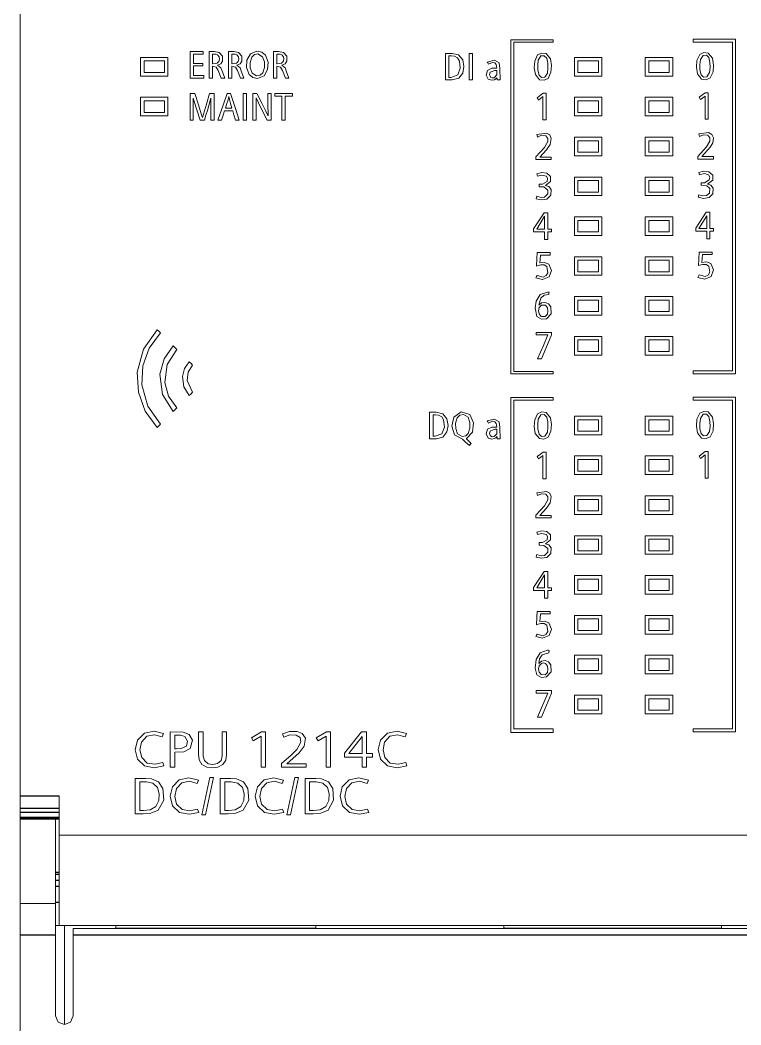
# Model space of a CAD drawing. Header units: inches. Extents: x 57 to 2760, y -193 to 2149.
# Drawn here: x 527.6 to 568.3, y 1639.8 to 1696.5 of the extents above; entities that cross this region are included whole.
import ezdxf

# ---------------------------------------------------------------- set-up
doc = ezdxf.new("R2010")
doc.units = ezdxf.units.IN
doc.header["$MEASUREMENT"] = 0
doc.layers.add('1', color=7, linetype='Continuous')

# ---------------------------------------------------------------- blocks, each defined once
blk = doc.blocks.new('S7-1200G2_1214Dcdcdc')
at = {"layer": '1', "color": 7, "linetype": 'Continuous', "lineweight": 13}
for p, q in [((27.7, 19.000002), (30.1, 19.000002)), ((30.1, 18.860002), (27.87, 18.860002)), ((40.4, 19.030002), (38, 19.030002)), ((38, 19.030002), (38, 18.860002)), ((38, 18.860002), (40.23, 18.860002)), ((40.23, 18.860002), (40.23, 0.300002)), ((40.4, 0.130002), (40.4, 19.030002)), ((9.6, 18.330002), (10.339655, 18.330002)), ((10.339655, 18.187), (9.790771, 18.187)), ((25.349176, 18.230002), (25.539947, 18.230002)), ((8.35, 18.000002), (6.8, 18.000002)), ((7, 17.800002), (8.15, 17.800002)), ((9.790771, 17.662532), (10.312881, 17.662532)), ((10.86302, 17.639332), (10.892305, 17.639332)), ((11.95284, 17.639332), (11.982125, 17.639332)), ((14.492685, 17.639332), (14.52197, 17.639332)), ((32.85, 18.000002), (31.3, 18.000002)), ((31.5, 17.800002), (32.65, 17.800002)), ((35.3, 18.000002), (36.85, 18.000002)), ((36.65, 17.800002), (35.5, 17.800002)), ((8.15, 17.150002), (7, 17.150002)), ((10.312881, 17.51953), (9.790771, 17.51953)), ((32.65, 17.150002), (31.5, 17.150002)), ((35.5, 17.150002), (36.65, 17.150002)), ((6.8, 16.950002), (8.35, 16.950002)), ((10.369777, 16.830002), (9.6, 16.830002)), ((9.790771, 16.973004), (10.369777, 16.973004)), ((10.86302, 16.830002), (10.672249, 16.830002)), ((11.551636, 16.830002), (11.349569, 16.830002)), ((11.95284, 16.830002), (11.762069, 16.830002)), ((12.641456, 16.830002), (12.439389, 16.830002)), ((14.492685, 16.830002), (14.301915, 16.830002)), ((15.181301, 16.830002), (14.979234, 16.830002)), ((24.210408, 16.873004), (24.33215, 16.873004)), ((25.539947, 16.730002), (25.349176, 16.730002)), ((27.1, 16.730002), (26.932657, 16.730002)), ((31.3, 16.950002), (32.85, 16.950002)), ((36.85, 16.950002), (35.3, 16.950002)), ((9.6, 15.960002), (9.865657, 15.960002)), ((10.703208, 15.960002), (10.960916, 15.960002)), ((11.685091, 15.960002), (11.88925, 15.960002)), ((12.588324, 15.960002), (12.779095, 15.960002)), ((13.143902, 15.960002), (13.372744, 15.960002)), ((13.996514, 15.960002), (14.176826, 15.960002)), ((14.386841, 15.960002), (15.374163, 15.960002)), ((29.540606, 15.980002), (29.7, 15.980002)), ((38.690606, 16.010002), (38.339186, 15.758227)), ((38.85, 16.010002), (38.690606, 16.010002)), ((38.85, 14.510002), (38.85, 16.010002)), ((8.35, 15.750002), (6.8, 15.750002)), ((7, 15.550002), (8.15, 15.550002)), ((14.78177, 15.817), (14.386841, 15.817)), ((15.374163, 15.817), (14.972541, 15.817)), ((32.85, 15.750002), (31.3, 15.750002)), ((31.5, 15.550002), (32.65, 15.550002)), ((35.3, 15.750002), (36.85, 15.750002)), ((36.65, 15.550002), (35.5, 15.550002)), ((38.339186, 15.758227), (38.419511, 15.626634)), ((38.419511, 15.626634), (38.672617, 15.821361)), ((38.672617, 15.821361), (38.672617, 14.510002)), ((8.15, 14.900002), (7, 14.900002)), ((12.008481, 14.984469), (11.539085, 14.984469)), ((11.590124, 15.127471), (11.962881, 15.127471)), ((32.65, 14.900002), (31.5, 14.900002)), ((35.5, 14.900002), (36.65, 14.900002)), ((6.8, 14.700002), (8.35, 14.700002)), ((9.78073, 14.460002), (9.6, 14.460002)), ((10.405756, 14.460002), (10.162272, 14.460002)), ((10.960916, 14.460002), (10.770145, 14.460002)), ((11.369232, 14.460002), (11.170931, 14.460002)), ((12.376636, 14.460002), (12.160345, 14.460002)), ((12.779095, 14.460002), (12.588324, 14.460002)), ((13.324633, 14.460002), (13.143902, 14.460002)), ((14.176826, 14.460002), (13.946311, 14.460002)), ((14.972541, 14.460002), (14.78177, 14.460002)), ((29.7, 14.480002), (29.522617, 14.480002)), ((31.3, 14.700002), (32.85, 14.700002)), ((36.85, 14.700002), (35.3, 14.700002)), ((38.672617, 14.510002), (38.85, 14.510002)), ((38.31998, 13.679753), (38.366836, 13.530666)), ((32.85, 13.500002), (31.3, 13.500002)), ((31.5, 13.300002), (32.65, 13.300002)), ((35.3, 13.500002), (36.85, 13.500002)), ((36.65, 13.300002), (35.5, 13.300002)), ((32.65, 12.650002), (31.5, 12.650002)), ((35.5, 12.650002), (36.65, 12.650002)), ((29.994562, 12.230002), (29.114338, 12.230002)), ((29.344016, 12.373004), (29.994562, 12.373004)), ((31.3, 12.450002), (32.85, 12.450002)), ((36.85, 12.450002), (35.3, 12.450002)), ((38.264338, 12.412131), (38.264338, 12.260002)), ((38.264338, 12.260002), (39.144562, 12.260002)), ((39.144562, 12.403004), (38.494016, 12.403004)), ((39.144562, 12.260002), (39.144562, 12.403004)), ((38.327929, 11.510179), (38.363489, 11.37022)), ((32.85, 11.250002), (31.3, 11.250002)), ((31.5, 11.050002), (32.65, 11.050002)), ((35.3, 11.250002), (36.85, 11.250002)), ((36.65, 11.050002), (35.5, 11.050002)), ((38.46515, 10.922958), (38.46515, 10.779956)), ((32.65, 10.400002), (31.5, 10.400002)), ((35.5, 10.400002), (36.65, 10.400002)), ((38.324582, 10.246741), (38.282328, 10.106782)), ((31.3, 10.200002), (32.85, 10.200002)), ((36.85, 10.200002), (35.3, 10.200002)), ((29.585827, 9.230002), (29.800026, 9.230002)), ((38.735827, 9.260002), (38.14678, 8.356351)), ((38.950026, 9.260002), (38.735827, 9.260002)), ((38.950026, 8.333911), (38.950026, 9.260002)), ((32.85, 9.000002), (31.3, 9.000002)), ((31.5, 8.800002), (32.65, 8.800002)), ((35.3, 9.000002), (36.85, 9.000002)), ((36.65, 8.800002), (35.5, 8.800002)), ((38.320817, 8.333911), (38.769295, 9.067177)), ((38.769295, 9.067177), (38.769295, 8.333911)), ((29.619295, 8.160909), (28.99678, 8.160909)), ((29.170817, 8.303911), (29.619295, 8.303911)), ((29.800026, 8.303911), (30, 8.303911)), ((30, 8.160909), (29.800026, 8.160909)), ((31.3, 7.950002), (32.85, 7.950002)), ((32.65, 8.150002), (31.5, 8.150002)), ((36.85, 7.950002), (35.3, 7.950002)), ((35.5, 8.150002), (36.65, 8.150002)), ((38.14678, 8.356351), (38.14678, 8.190909)), ((38.14678, 8.190909), (38.769295, 8.190909)), ((38.769295, 8.333911), (38.320817, 8.333911)), ((38.769295, 8.190909), (38.769295, 7.760002)), ((39.15, 8.333911), (38.950026, 8.333911)), ((38.950026, 8.190909), (39.15, 8.190909)), ((38.950026, 7.760002), (38.950026, 8.190909)), ((39.15, 8.190909), (39.15, 8.333911)), ((29.800026, 7.730002), (29.619295, 7.730002)), ((38.769295, 7.760002), (38.950026, 7.760002)), ((29.193408, 6.980002), (29.924278, 6.980002)), ((29.924278, 6.837), (29.379995, 6.837)), ((38.343408, 7.010002), (38.299899, 6.245169)), ((39.074278, 7.010002), (38.343408, 7.010002)), ((38.49318, 6.428866), (38.529995, 6.867)), ((38.529995, 6.867), (39.074278, 6.867)), ((39.074278, 6.867), (39.074278, 7.010002)), ((32.85, 6.750002), (31.3, 6.750002)), ((31.5, 6.550002), (32.65, 6.550002)), ((35.3, 6.750002), (36.85, 6.750002)), ((36.65, 6.550002), (35.5, 6.550002)), ((31.3, 5.700002), (32.85, 5.700002)), ((32.65, 5.900002), (31.5, 5.900002)), ((36.85, 5.700002), (35.3, 5.700002)), ((35.5, 5.900002), (36.65, 5.900002)), ((38.343408, 5.724124), (38.273124, 5.584165)), ((32.85, 4.500002), (31.3, 4.500002)), ((31.5, 4.300002), (32.65, 4.300002)), ((35.3, 4.500002), (36.85, 4.500002)), ((36.65, 4.300002), (35.5, 4.300002)), ((31.3, 3.450002), (32.85, 3.450002)), ((32.65, 3.650002), (31.5, 3.650002)), ((36.85, 3.450002), (35.3, 3.450002)), ((35.5, 3.650002), (36.65, 3.650002)), ((29.146552, 2.480002), (30, 2.480002)), ((29.804627, 2.337), (29.146552, 2.337)), ((32.85, 2.250002), (31.3, 2.250002)), ((31.5, 2.050002), (32.65, 2.050002)), ((35.3, 2.250002), (36.85, 2.250002)), ((36.65, 2.050002), (35.5, 2.050002)), ((31.3, 1.200002), (32.85, 1.200002)), ((32.65, 1.400002), (31.5, 1.400002)), ((36.85, 1.200002), (35.3, 1.200002)), ((35.5, 1.400002), (36.65, 1.400002)), ((29.431871, 0.980002), (29.222275, 0.980002)), ((30.1, 0.130002), (27.7, 0.130002)), ((27.87, 0.270002), (30.1, 0.270002)), ((38, 0.300002), (38, 0.130002)), ((40.23, 0.300002), (38, 0.300002)), ((38, 0.130002), (40.4, 0.130002)), ((27.7, -1.199998), (30.1, -1.199998)), ((30.1, -1.339998), (27.87, -1.339998)), ((40.4, -1.169998), (38, -1.169998)), ((38, -1.169998), (38, -1.339998)), ((38, -1.339998), (40.23, -1.339998)), ((40.23, -1.339998), (40.23, -19.899998)), ((40.4, -20.069998), (40.4, -1.169998)), ((32.85, -2.249998), (31.3, -2.249998)), ((35.3, -2.249998), (36.85, -2.249998)), ((31.5, -2.449998), (32.65, -2.449998)), ((36.65, -2.449998), (35.5, -2.449998)), ((23.315961, -3.386996), (23.437703, -3.386996)), ((31.3, -3.299998), (32.85, -3.299998)), ((32.65, -3.099998), (31.5, -3.099998)), ((36.85, -3.299998), (35.3, -3.299998)), ((35.5, -3.099998), (36.65, -3.099998)), ((27.1, -3.529998), (26.932657, -3.529998)), ((29.540606, -4.279998), (29.7, -4.279998)), ((32.85, -4.499998), (31.3, -4.499998)), ((35.3, -4.499998), (36.85, -4.499998)), ((38.690606, -4.249998), (38.339186, -4.501773)), ((38.339186, -4.501773), (38.419511, -4.633366)), ((38.419511, -4.633366), (38.672617, -4.438639)), ((38.672617, -4.438639), (38.672617, -5.749998)), ((38.85, -4.249998), (38.690606, -4.249998)), ((38.85, -5.749998), (38.85, -4.249998)), ((31.5, -4.699998), (32.65, -4.699998)), ((36.65, -4.699998), (35.5, -4.699998)), ((31.3, -5.549998), (32.85, -5.549998)), ((32.65, -5.349998), (31.5, -5.349998)), ((36.85, -5.549998), (35.3, -5.549998)), ((35.5, -5.349998), (36.65, -5.349998)), ((29.7, -5.779998), (29.522617, -5.779998)), ((38.672617, -5.749998), (38.85, -5.749998)), ((32.85, -6.749998), (31.3, -6.749998)), ((35.3, -6.749998), (36.85, -6.749998)), ((31.5, -6.949998), (32.65, -6.949998)), ((36.65, -6.949998), (35.5, -6.949998)), ((29.344016, -7.856996), (29.994562, -7.856996)), ((31.3, -7.799998), (32.85, -7.799998)), ((32.65, -7.599998), (31.5, -7.599998)), ((36.85, -7.799998), (35.3, -7.799998)), ((35.5, -7.599998), (36.65, -7.599998)), ((29.994562, -7.999998), (29.114338, -7.999998)), ((32.85, -8.999998), (31.3, -8.999998)), ((35.3, -8.999998), (36.85, -8.999998)), ((31.5, -9.199998), (32.65, -9.199998)), ((36.65, -9.199998), (35.5, -9.199998)), ((31.3, -10.049998), (32.85, -10.049998)), ((32.65, -9.849998), (31.5, -9.849998)), ((36.85, -10.049998), (35.3, -10.049998)), ((35.5, -9.849998), (36.65, -9.849998)), ((29.585827, -11.019998), (29.800026, -11.019998)), ((32.85, -11.249998), (31.3, -11.249998)), ((35.3, -11.249998), (36.85, -11.249998)), ((31.5, -11.449998), (32.65, -11.449998)), ((36.65, -11.449998), (35.5, -11.449998)), ((29.619295, -12.089091), (28.99678, -12.089091)), ((29.170817, -11.946089), (29.619295, -11.946089)), ((29.800026, -11.946089), (30, -11.946089)), ((30, -12.089091), (29.800026, -12.089091)), ((31.3, -12.299998), (32.85, -12.299998)), ((32.65, -12.099998), (31.5, -12.099998)), ((36.85, -12.299998), (35.3, -12.299998)), ((35.5, -12.099998), (36.65, -12.099998)), ((29.800026, -12.519998), (29.619295, -12.519998)), ((29.193408, -13.269998), (29.924278, -13.269998)), ((29.924278, -13.413), (29.379995, -13.413)), ((32.85, -13.499998), (31.3, -13.499998)), ((35.3, -13.499998), (36.85, -13.499998)), ((31.5, -13.699998), (32.65, -13.699998)), ((36.65, -13.699998), (35.5, -13.699998)), ((31.3, -14.549998), (32.85, -14.549998)), ((32.65, -14.349998), (31.5, -14.349998)), ((36.85, -14.549998), (35.3, -14.549998)), ((35.5, -14.349998), (36.65, -14.349998)), ((29.842698, -15.469841), (29.777853, -15.4687)), ((29.867381, -15.470982), (29.842698, -15.469841)), ((29.85734, -15.611702), (29.867381, -15.470982)), ((32.85, -15.749998), (31.3, -15.749998)), ((35.3, -15.749998), (36.85, -15.749998)), ((31.5, -15.949998), (32.65, -15.949998)), ((36.65, -15.949998), (35.5, -15.949998)), ((31.3, -16.799998), (32.85, -16.799998)), ((32.65, -16.599998), (31.5, -16.599998)), ((36.85, -16.799998), (35.3, -16.799998)), ((35.5, -16.599998), (36.65, -16.599998)), ((29.146552, -17.739998), (29.146552, -17.883)), ((30, -17.739998), (29.146552, -17.739998)), ((29.146552, -17.883), (29.804627, -17.883)), ((29.804627, -17.883), (29.222275, -19.239998)), ((29.431871, -19.239998), (30, -17.883)), ((30, -17.883), (30, -17.739998)), ((32.85, -17.999998), (31.3, -17.999998)), ((35.3, -17.999998), (36.85, -17.999998)), ((31.5, -18.199998), (32.65, -18.199998)), ((36.65, -18.199998), (35.5, -18.199998)), ((29.222275, -19.239998), (29.431871, -19.239998)), ((31.3, -19.049998), (32.85, -19.049998)), ((32.65, -18.849998), (31.5, -18.849998)), ((36.85, -19.049998), (35.3, -19.049998)), ((35.5, -18.849998), (36.65, -18.849998)), ((8.023346, -20.35057), (8.105453, -20.165816)), ((8.479884, -20.069998), (8.479884, -22.069998)), ((8.734357, -21.035589), (8.734357, -20.260575)), ((10.333404, -20.069998), (10.078931, -20.069998)), ((11.659344, -20.069998), (11.417099, -20.069998)), ((13.639227, -20.069998), (13.058656, -20.404567)), ((13.058656, -20.404567), (13.165802, -20.580851)), ((13.165802, -20.580851), (13.614188, -20.320925)), ((13.614188, -20.320925), (13.614188, -22.069998)), ((13.859926, -20.069998), (13.639227, -20.069998)), ((13.859926, -22.069998), (13.859926, -20.069998)), ((14.820752, -20.176933), (14.884225, -20.374922)), ((17.303176, -20.069998), (16.722605, -20.404567)), ((16.722605, -20.404567), (16.829751, -20.580851)), ((16.829751, -20.580851), (17.278137, -20.320925)), ((17.278137, -20.320925), (17.278137, -22.069998)), ((17.523875, -20.069998), (17.303176, -20.069998)), ((17.523875, -22.069998), (17.523875, -20.069998)), ((19.273161, -20.069998), (18.32631, -21.275398)), ((18.559238, -21.303455), (19.318581, -20.326748)), ((19.560826, -20.069998), (19.273161, -20.069998)), ((19.318581, -20.326748), (19.318581, -21.303455)), ((19.560826, -21.303455), (19.560826, -20.069998)), ((21.82721, -20.165816), (21.745103, -20.35057)), ((30.1, -20.099998), (27.7, -20.099998)), ((27.87, -19.899998), (30.1, -19.899998)), ((40.23, -19.899998), (38, -19.899998)), ((38, -19.899998), (38, -20.069998)), ((38, -20.069998), (40.4, -20.069998)), ((8.838592, -21.035589), (8.734357, -21.035589)), ((8.734357, -22.069998), (8.734357, -21.225636)), ((18.32631, -21.275398), (18.32631, -21.494032)), ((18.32631, -21.494032), (19.318581, -21.494032)), ((19.318581, -21.303455), (18.559238, -21.303455)), ((19.318581, -21.494032), (19.318581, -22.069998)), ((19.900318, -21.303455), (19.560826, -21.303455)), ((19.560826, -21.494032), (19.900318, -21.494032)), ((19.560826, -22.069998), (19.560826, -21.494032)), ((19.900318, -21.494032), (19.900318, -21.303455)), ((8.117682, -21.986886), (8.054209, -21.801602)), ((8.479884, -22.069998), (8.734357, -22.069998)), ((13.614188, -22.069998), (13.859926, -22.069998)), ((14.756697, -21.868304), (14.756697, -22.069998)), ((14.756697, -22.069998), (16.146692, -22.069998)), ((16.146692, -21.879421), (15.062997, -21.879421)), ((16.146692, -22.069998), (16.146692, -21.879421)), ((17.278137, -22.069998), (17.523875, -22.069998)), ((19.318581, -22.069998), (19.560826, -22.069998)), ((21.775966, -21.801602), (21.839439, -21.986886)), ((10.706088, -22.641766), (10.260614, -24.757701)), ((10.470249, -24.757701), (10.915723, -22.641766)), ((10.915723, -22.641766), (10.706088, -22.641766)), ((15.503812, -22.641766), (15.058338, -24.757701)), ((15.267973, -24.757701), (15.713446, -22.641766)), ((15.713446, -22.641766), (15.503812, -22.641766)), ((6.5, -22.699998), (6.5, -24.699998)), ((6.754473, -24.509421), (6.754473, -22.890575)), ((9.995077, -22.98057), (10.077184, -22.795816)), ((11.297724, -22.699998), (11.297724, -24.699998)), ((11.552197, -24.509421), (11.552197, -22.890575)), ((14.792801, -22.98057), (14.874908, -22.795816)), ((16.095448, -22.699998), (16.095448, -24.699998)), ((16.349921, -24.509421), (16.349921, -22.890575)), ((19.590524, -22.98057), (19.672631, -22.795816)), ((0, -24.923068), (0, -24.88113)), ((0, -24.88113), (2.2, -24.88113)), ((0, -24.923068), (2.2, -24.923068)), ((6.976337, -24.509421), (6.754473, -24.509421)), ((10.089413, -24.616886), (10.02594, -24.431602)), ((10.260614, -24.757701), (10.470249, -24.757701)), ((11.774061, -24.509421), (11.552197, -24.509421)), ((14.887136, -24.616886), (14.823664, -24.431602)), ((15.058338, -24.757701), (15.267973, -24.757701)), ((16.571784, -24.509421), (16.349921, -24.509421)), ((19.68486, -24.616886), (19.621387, -24.431602)), ((2, -25.004423), (0, -25.004423)), ((2, -29.755878), (2, -25.004423)), ((2.2, -25.908452), (43, -25.908452)), ((2, -29.755878), (0, -29.755878)), ((1.999972, -30.999998), (2.2, -30.999998)), ((2.2, -30.999998), (43, -30.999998)), ((2.50173, -30.999998), (2.50173, -36.59617)), ((77, -31.172251), (3, -31.172251))]:
    blk.add_line(p, q, dxfattribs=at)
at = {"layer": '1', "color": 7, "linetype": 'Continuous', "lineweight": 25}
for p, q in [((0, -23.683645), (2.2, -23.683645)), ((0, -24.383417), (2.2, -24.383417)), ((0, -24.614553), (2.2, -24.614553)), ((0, -24.98569), (2.2, -24.98569)), ((1.999972, -27.999998), (2.2, -27.999998)), ((1.999972, -28.10857), (2.2, -28.10857)), ((1.999972, -28.453149), (2.2, -28.453149)), ((1.999972, -28.786245), (2.2, -28.786245)), ((1.999972, -29.686738), (2.2, -29.686738)), ((16.693138, -31.166665), (5.4, -31.166665)), ((39.6, -31.166665), (27.306862, -31.166665)), ((0, -31.537431), (2, -31.537431)), ((3, -31.537431), (77, -31.537431))]:
    blk.add_line(p, q, dxfattribs=at)
at = {"layer": '1', "color": 7, "linetype": 'Continuous', "lineweight": 13}
for points in [[(0, 23.683648), (0, -2.844495), (0, -23.683645)], [(27.7, 0.130002), (27.7, 10.699826), (27.7, 19.000002)], [(27.87, 18.860002), (27.87, 8.452148), (27.87, 0.270002)], [(30.1, 19.000002), (30.1, 18.921602), (30.1, 18.860002)], [(9.6, 16.830002), (9.6, 17.670032), (9.6, 18.330002)], [(9.790771, 18.187), (9.790771, 17.893302), (9.790771, 17.662532)], [(10.339655, 18.330002), (10.339655, 18.249921), (10.339655, 18.187)], [(10.672249, 18.330002), (10.95969, 18.330002), (11.243746, 18.286835), (11.437592, 18.08049), (11.437598, 17.794231), (11.328587, 17.636685), (11.15336, 17.559084)], [(10.672249, 16.830002), (10.672249, 17.670032), (10.672249, 18.330002)], [(11.154196, 18.144403), (11.059252, 18.177751), (10.994176, 18.185247), (10.928632, 18.18701), (10.86302, 18.187)], [(10.86302, 18.187), (10.86302, 17.88031), (10.86302, 17.639332)], [(11.762069, 16.830002), (11.762069, 17.670032), (11.762069, 18.330002)], [(11.762069, 18.330002), (12.04951, 18.330002), (12.333566, 18.286835), (12.527412, 18.08049), (12.527418, 17.794231), (12.418407, 17.636685), (12.24318, 17.559084)], [(12.244016, 18.144403), (12.149072, 18.177751), (12.083996, 18.185247), (12.018452, 18.18701), (11.95284, 18.187)], [(11.95284, 18.187), (11.95284, 17.88031), (11.95284, 17.639332)], [(14.301915, 16.830002), (14.301915, 17.670032), (14.301915, 18.330002)], [(14.301915, 18.330002), (14.589355, 18.330002), (14.873412, 18.286835), (15.067257, 18.08049), (15.067263, 17.794231), (14.958252, 17.636685), (14.783025, 17.559084)], [(14.783862, 18.144403), (14.688917, 18.177751), (14.623841, 18.185247), (14.558298, 18.18701), (14.492685, 18.187)], [(14.492685, 18.187), (14.492685, 17.88031), (14.492685, 17.639332)], [(24.019638, 18.230002), (24.396864, 18.229406), (24.762843, 18.148409), (24.998875, 17.858435), (25.057162, 17.487018), (24.996734, 17.115461), (24.764352, 16.822869), (24.399799, 16.731455), (24.019638, 16.730002)], [(24.019638, 16.730002), (24.019638, 17.570032), (24.019638, 18.230002)], [(25.349176, 16.730002), (25.349176, 17.570032), (25.349176, 18.230002)], [(25.539947, 18.230002), (25.539947, 17.390032), (25.539947, 16.730002)], [(6.8, 18.000002), (6.8, 17.412024), (6.8, 16.950002)], [(7, 17.150002), (7, 17.51401), (7, 17.800002)], [(8.15, 17.800002), (8.15, 17.43601), (8.15, 17.150002)], [(8.35, 16.950002), (8.35, 17.538024), (8.35, 18.000002)], [(10.312881, 17.662532), (10.312881, 17.582451), (10.312881, 17.51953)], [(10.892305, 17.639332), (11.028613, 17.648609), (11.130768, 17.679647)], [(11.130768, 17.679647), (11.224975, 17.775154), (11.255645, 17.906105), (11.237019, 18.039676), (11.154196, 18.144403)], [(11.982125, 17.639332), (12.118433, 17.648609), (12.220588, 17.679647)], [(12.220588, 17.679647), (12.314795, 17.775154), (12.345465, 17.906105), (12.326839, 18.039676), (12.244016, 18.144403)], [(14.52197, 17.639332), (14.658279, 17.648609), (14.760434, 17.679647)], [(14.760434, 17.679647), (14.85464, 17.775154), (14.88531, 17.906105), (14.866685, 18.039676), (14.783862, 18.144403)], [(24.210408, 18.087), (24.210408, 17.407182), (24.210408, 16.873004)], [(24.526686, 18.074069), (24.349887, 18.086697), (24.210408, 18.087)], [(24.33215, 16.873004), (24.709731, 17.009137), (24.851178, 17.389633), (24.808211, 17.795362), (24.703582, 17.972285), (24.526686, 18.074069)], [(26.375824, 17.740144), (26.781431, 17.846948), (27.048552, 17.691077), (27.09203, 17.374315), (27.1, 16.730002)], [(26.454057, 17.622243), (26.410247, 17.688268), (26.375824, 17.740144)], [(26.885801, 17.602086), (26.804099, 17.694935), (26.681624, 17.717209), (26.454057, 17.622243)], [(26.911321, 17.390245), (26.906754, 17.510327), (26.885801, 17.602086)], [(31.3, 18.000002), (31.3, 17.412024), (31.3, 16.950002)], [(31.5, 17.150002), (31.5, 17.51401), (31.5, 17.800002)], [(32.65, 17.800002), (32.65, 17.43601), (32.65, 17.150002)], [(32.85, 16.950002), (32.85, 17.538024), (32.85, 18.000002)], [(35.3, 16.950002), (35.3, 17.538024), (35.3, 18.000002)], [(35.5, 17.800002), (35.5, 17.43601), (35.5, 17.150002)], [(36.65, 17.150002), (36.65, 17.51401), (36.65, 17.800002)], [(36.85, 18.000002), (36.85, 17.412024), (36.85, 16.950002)], [(9.790771, 17.51953), (9.790771, 17.213479), (9.790771, 16.973004)], [(10.86302, 17.500514), (10.86302, 17.125033), (10.86302, 16.830002)], [(11.349569, 16.830002), (11.191354, 17.253717), (11.078973, 17.448324), (10.86302, 17.500514)], [(11.15336, 17.559084), (11.330599, 17.407974), (11.420901, 17.185064), (11.551636, 16.830002)], [(11.95284, 17.500514), (11.95284, 17.125033), (11.95284, 16.830002)], [(12.439389, 16.830002), (12.281174, 17.253717), (12.168793, 17.448324), (11.95284, 17.500514)], [(12.24318, 17.559084), (12.420419, 17.407974), (12.510721, 17.185064), (12.641456, 16.830002)], [(14.492685, 17.500514), (14.492685, 17.125033), (14.492685, 16.830002)], [(14.979234, 16.830002), (14.821019, 17.253717), (14.708639, 17.448324), (14.492685, 17.500514)], [(14.783025, 17.559084), (14.960265, 17.407974), (15.050566, 17.185064), (15.181301, 16.830002)], [(26.790416, 16.743313), (26.61154, 16.709073), (26.438505, 16.764678), (26.323051, 17.005501), (26.394443, 17.265943), (26.635329, 17.386572), (26.911321, 17.390245)], [(26.808824, 17.269682), (26.54763, 17.170043), (26.513108, 17.03068), (26.556554, 16.894302)], [(26.911321, 17.265499), (26.853958, 17.268667), (26.808824, 17.269682)], [(26.911321, 17.009921), (26.911321, 17.153045), (26.911321, 17.265499)], [(10.369777, 16.973004), (10.369777, 16.892923), (10.369777, 16.830002)], [(26.556554, 16.894302), (26.651398, 16.842275), (26.75962, 16.856687), (26.911321, 17.009921)], [(26.925964, 16.857791), (26.855765, 16.786706), (26.790416, 16.743313)], [(26.932657, 16.730002), (26.928909, 16.801564), (26.925964, 16.857791)], [(9.6, 14.460002), (9.6, 15.300028), (9.6, 15.960002)], [(9.865657, 15.960002), (10.070647, 15.324478), (10.231719, 14.825113)], [(10.290708, 14.61099), (10.52021, 15.366903), (10.703208, 15.960002)], [(10.960916, 15.960002), (10.960916, 15.120028), (10.960916, 14.460002)], [(11.170931, 14.460002), (11.458869, 15.300025), (11.685091, 15.960002)], [(11.88925, 15.960002), (12.162178, 15.120026), (12.376636, 14.460002)], [(12.588324, 14.460002), (12.588324, 15.300028), (12.588324, 15.960002)], [(12.779095, 15.960002), (12.779095, 15.120028), (12.779095, 14.460002)], [(13.143902, 14.460002), (13.143902, 15.300028), (13.143902, 15.960002)], [(13.372744, 15.960002), (13.641458, 15.425639), (13.852599, 15.005767)], [(14.000697, 14.706452), (13.996514, 15.408434), (13.996514, 15.960002)], [(14.176826, 15.960002), (14.176826, 15.120028), (14.176826, 14.460002)], [(14.386841, 15.817), (14.386841, 15.897081), (14.386841, 15.960002)], [(15.374163, 15.960002), (15.374163, 15.879921), (15.374163, 15.817)], [(29.189186, 15.728227), (29.385982, 15.869221), (29.540606, 15.980002)], [(29.7, 15.980002), (29.7, 15.140028), (29.7, 14.480002)], [(6.8, 15.750002), (6.8, 15.162021), (6.8, 14.700002)], [(7, 14.900002), (7, 15.264009), (7, 15.550002)], [(8.15, 15.550002), (8.15, 15.186009), (8.15, 14.900002)], [(8.35, 14.700002), (8.35, 15.288021), (8.35, 15.750002)], [(9.78073, 15.705184), (9.78073, 15.0079), (9.78073, 14.460002)], [(10.162272, 14.460002), (9.944852, 15.156251), (9.78073, 15.705184)], [(10.770145, 15.705184), (10.656267, 15.278994), (10.572765, 15.006003), (10.489261, 14.733005), (10.405756, 14.460002)], [(10.770145, 14.460002), (10.770145, 15.157322), (10.770145, 15.705184)], [(11.739896, 15.615047), (11.656025, 15.342007), (11.590124, 15.127471)], [(11.788844, 15.791518), (11.76252, 15.692388), (11.739896, 15.615047)], [(11.830261, 15.616949), (11.806246, 15.714512), (11.788844, 15.791518)], [(11.962881, 15.127471), (11.888613, 15.401581), (11.830261, 15.616949)], [(13.946311, 14.460002), (13.587585, 15.156318), (13.320449, 15.710509)], [(13.320449, 15.710509), (13.324633, 15.010267), (13.324633, 14.460002)], [(14.78177, 14.460002), (14.78177, 15.219942), (14.78177, 15.817)], [(14.972541, 15.817), (14.972541, 15.057102), (14.972541, 14.460002)], [(29.269511, 15.596635), (29.224529, 15.670326), (29.189186, 15.728227)], [(29.522617, 15.791361), (29.380878, 15.682314), (29.269511, 15.596635)], [(29.522617, 14.480002), (29.522617, 15.214383), (29.522617, 15.791361)], [(31.3, 15.750002), (31.3, 15.162021), (31.3, 14.700002)], [(31.5, 14.900002), (31.5, 15.264009), (31.5, 15.550002)], [(32.65, 15.550002), (32.65, 15.186009), (32.65, 14.900002)], [(32.85, 14.700002), (32.85, 15.288021), (32.85, 15.750002)], [(35.3, 14.700002), (35.3, 15.288021), (35.3, 15.750002)], [(35.5, 15.550002), (35.5, 15.186009), (35.5, 14.900002)], [(36.65, 14.900002), (36.65, 15.264009), (36.65, 15.550002)], [(36.85, 15.750002), (36.85, 15.162021), (36.85, 14.700002)], [(10.231719, 14.825113), (10.250476, 14.759306), (10.265188, 14.707593)], [(11.539085, 14.984469), (11.443968, 14.69077), (11.369232, 14.460002)], [(12.160345, 14.460002), (12.075301, 14.753706), (12.008481, 14.984469)], [(13.852599, 15.005767), (13.937158, 14.83895), (14.000697, 14.706452)], [(10.265188, 14.707593), (10.279299, 14.653448), (10.290708, 14.61099)], [(29.16998, 13.649753), (29.721514, 13.730135), (29.905765, 13.624293), (29.995287, 13.433232), (29.93004, 13.08518), (29.726983, 12.788672), (29.344016, 12.373004)], [(29.216836, 13.500666), (29.190596, 13.584155), (29.16998, 13.649753)], [(38.366836, 13.530666), (38.590988, 13.633672), (38.832856, 13.603553), (38.946701, 13.461892), (38.942913, 13.27769), (38.766621, 12.95313), (38.264338, 12.412131)], [(38.494016, 12.403004), (38.969988, 12.939257), (39.110166, 13.183603), (39.145436, 13.462178), (39.056016, 13.654031), (38.871651, 13.760097), (38.31998, 13.679753)], [(29.114338, 12.382131), (29.617488, 12.92425), (29.79284, 13.247405), (29.796672, 13.431996), (29.682336, 13.573844), (29.440108, 13.603493), (29.216836, 13.500666)], [(31.3, 13.500002), (31.3, 12.912018), (31.3, 12.450002)], [(31.5, 12.650002), (31.5, 13.014008), (31.5, 13.300002)], [(32.65, 13.300002), (32.65, 12.936008), (32.65, 12.650002)], [(32.85, 12.450002), (32.85, 13.038018), (32.85, 13.500002)], [(35.3, 12.450002), (35.3, 13.038018), (35.3, 13.500002)], [(35.5, 13.300002), (35.5, 12.936008), (35.5, 12.650002)], [(36.65, 12.650002), (36.65, 13.014008), (36.65, 13.300002)], [(36.85, 13.500002), (36.85, 12.912018), (36.85, 12.450002)], [(29.114338, 12.230002), (29.114338, 12.315195), (29.114338, 12.382131)], [(29.994562, 12.373004), (29.994562, 12.292923), (29.994562, 12.230002)], [(29.177929, 11.430179), (29.459639, 11.497369), (29.746317, 11.47043), (29.956704, 11.280364), (29.956522, 10.995129), (29.658621, 10.772978)], [(29.213489, 11.29022), (29.193575, 11.368597), (29.177929, 11.430179)], [(29.718864, 11.297446), (29.434893, 11.356172), (29.213489, 11.29022)], [(38.808621, 10.852978), (39.106999, 11.076348), (39.106228, 11.361503), (38.896151, 11.550489), (38.608619, 11.577275), (38.327929, 11.510179)], [(38.363489, 11.37022), (38.649824, 11.441842), (38.868864, 11.377446)], [(38.868864, 11.377446), (38.937615, 11.237511), (38.908465, 11.083612), (38.647972, 10.924099)], [(29.31515, 10.842958), (29.417549, 10.838244), (29.497972, 10.844099)], [(29.31515, 10.699956), (29.31515, 10.780037), (29.31515, 10.842958)], [(29.497972, 10.844099), (29.758857, 11.004328), (29.787584, 11.157803), (29.718864, 11.297446)], [(31.3, 11.250002), (31.3, 10.662015), (31.3, 10.200002)], [(31.5, 10.400002), (31.5, 10.764007), (31.5, 11.050002)], [(32.65, 11.050002), (32.65, 10.686007), (32.65, 10.400002)], [(32.85, 10.200002), (32.85, 10.788015), (32.85, 11.250002)], [(35.3, 10.200002), (35.3, 10.788015), (35.3, 11.250002)], [(35.5, 11.050002), (35.5, 10.686007), (35.5, 10.400002)], [(36.65, 10.400002), (36.65, 10.764007), (36.65, 11.050002)], [(36.85, 11.250002), (36.85, 10.662015), (36.85, 10.200002)], [(38.282328, 10.106782), (38.590775, 10.039699), (38.901315, 10.085912), (39.118502, 10.307825), (39.130301, 10.61974), (39.007097, 10.787931), (38.808621, 10.852978)], [(38.647972, 10.924099), (38.545605, 10.918019), (38.46515, 10.922958)], [(38.46515, 10.779956), (38.480116, 10.781437), (38.491925, 10.781858)], [(38.491925, 10.781858), (38.779721, 10.747982), (38.939148, 10.594358)], [(29.658621, 10.772978), (29.858271, 10.707121), (29.980691, 10.538515), (29.968077, 10.226771), (29.750908, 10.005727), (29.439927, 9.959756), (29.132328, 10.026782)], [(29.341925, 10.701858), (29.326902, 10.7012), (29.31515, 10.699956)], [(29.789148, 10.514358), (29.569293, 10.686176), (29.341925, 10.701858)], [(29.616367, 10.116918), (29.79272, 10.306526), (29.789148, 10.514358)], [(38.766367, 10.196918), (38.51526, 10.188615), (38.324582, 10.246741)], [(38.939148, 10.594358), (38.9212, 10.333279), (38.766367, 10.196918)], [(29.132328, 10.026782), (29.15599, 10.105159), (29.174582, 10.166741)], [(29.174582, 10.166741), (29.419369, 10.100552), (29.616367, 10.116918)], [(28.99678, 8.326351), (29.326649, 8.832399), (29.585827, 9.230002)], [(29.800026, 9.230002), (29.800026, 8.711397), (29.800026, 8.303911)], [(29.619295, 9.037177), (29.368149, 8.626551), (29.170817, 8.303911)], [(29.619295, 8.303911), (29.619295, 8.714544), (29.619295, 9.037177)], [(31.3, 9.000002), (31.3, 8.412012), (31.3, 7.950002)], [(31.5, 8.150002), (31.5, 8.514006), (31.5, 8.800002)], [(32.65, 8.800002), (32.65, 8.436006), (32.65, 8.150002)], [(32.85, 7.950002), (32.85, 8.538012), (32.85, 9.000002)], [(35.3, 7.950002), (35.3, 8.538012), (35.3, 9.000002)], [(35.5, 8.800002), (35.5, 8.436006), (35.5, 8.150002)], [(36.65, 8.150002), (36.65, 8.514006), (36.65, 8.800002)], [(36.85, 9.000002), (36.85, 8.412012), (36.85, 7.950002)], [(28.99678, 8.160909), (28.99678, 8.253557), (28.99678, 8.326351)], [(29.619295, 7.730002), (29.619295, 7.971311), (29.619295, 8.160909)], [(29.800026, 8.160909), (29.800026, 7.919602), (29.800026, 7.730002)], [(30, 8.303911), (30, 8.22383), (30, 8.160909)], [(29.149899, 6.215169), (29.174264, 6.643478), (29.193408, 6.980002)], [(29.379995, 6.837), (29.359379, 6.591646), (29.34318, 6.398866)], [(29.924278, 6.980002), (29.924278, 6.899921), (29.924278, 6.837)], [(29.34318, 6.398866), (29.606948, 6.431183), (29.851642, 6.334996), (29.999948, 5.975663), (29.865728, 5.608983), (29.505989, 5.458876), (29.123124, 5.554165)], [(29.403423, 6.28705), (29.259197, 6.254866), (29.149899, 6.215169)], [(29.193408, 5.694124), (29.5395, 5.602085), (29.699767, 5.684585), (29.789461, 5.842316), (29.738629, 6.191526), (29.58512, 6.28527), (29.403423, 6.28705)], [(31.3, 6.750002), (31.3, 6.16201), (31.3, 5.700002)], [(31.5, 5.900002), (31.5, 6.264005), (31.5, 6.550002)], [(32.65, 6.550002), (32.65, 6.186005), (32.65, 5.900002)], [(32.85, 5.700002), (32.85, 6.28801), (32.85, 6.750002)], [(35.3, 5.700002), (35.3, 6.28801), (35.3, 6.750002)], [(35.5, 6.550002), (35.5, 6.186005), (35.5, 5.900002)], [(36.65, 5.900002), (36.65, 6.264005), (36.65, 6.550002)], [(36.85, 6.750002), (36.85, 6.16201), (36.85, 5.700002)], [(38.273124, 5.584165), (38.657339, 5.488907), (39.017056, 5.640372), (39.14993, 6.007015), (39.0001, 6.366338), (38.755477, 6.461298), (38.49318, 6.428866)], [(38.299899, 6.245169), (38.439584, 6.293689), (38.553423, 6.31705)], [(38.553423, 6.31705), (38.735309, 6.315226), (38.888915, 6.221174), (38.939164, 5.871295), (38.849125, 5.713925), (38.688877, 5.631985), (38.343408, 5.724124)], [(29.123124, 5.554165), (29.162483, 5.632542), (29.193408, 5.694124)], [(29.963185, 3.926756), (29.977704, 3.534961), (29.725181, 3.243865), (29.432716, 3.219101), (29.185978, 3.37591), (29.074341, 3.855018), (29.130538, 4.241489), (29.360806, 4.618171), (29.777853, 4.7513)], [(29.85734, 4.608298), (29.595133, 4.577931), (29.398919, 4.404604), (29.281681, 4.007765)], [(29.777853, 4.7513), (29.814166, 4.750661), (29.842698, 4.750159)], [(29.842698, 4.750159), (29.85652, 4.74952), (29.867381, 4.749018)], [(29.867381, 4.749018), (29.861758, 4.670215), (29.85734, 4.608298)], [(29.281681, 4.007765), (29.441184, 4.143717), (29.647489, 4.17469), (29.840841, 4.095873), (29.963185, 3.926756)], [(31.3, 4.500002), (31.3, 3.912007), (31.3, 3.450002)], [(31.5, 3.650002), (31.5, 4.014004), (31.5, 4.300002)], [(32.65, 4.300002), (32.65, 3.936004), (32.65, 3.650002)], [(32.85, 3.450002), (32.85, 4.038007), (32.85, 4.500002)], [(35.3, 3.450002), (35.3, 4.038007), (35.3, 4.500002)], [(35.5, 4.300002), (35.5, 3.936004), (35.5, 3.650002)], [(36.65, 3.650002), (36.65, 4.014004), (36.65, 4.300002)], [(36.85, 4.500002), (36.85, 3.912007), (36.85, 3.450002)], [(7.74481, -2.891195), (7.062739, -1.971552), (6.678205, -0.899691), (6.619427, 0.236631), (6.973645, 1.529926), (7.74481, 2.626955)], [(7.92564, 2.446125), (7.288271, 1.586752), (6.92894, 0.585139), (6.874015, -0.476708), (7.205019, -1.685237), (7.92564, -2.710365)], [(7.74481, 2.626955), (7.846075, 2.52569), (7.92564, 2.446125)], [(29.146552, 2.337), (29.146552, 2.417081), (29.146552, 2.480002)], [(29.222275, 0.980002), (29.548393, 1.739922), (29.804627, 2.337)], [(30, 2.337), (29.681849, 1.577083), (29.431871, 0.980002)], [(30, 2.480002), (30, 2.399921), (30, 2.337)], [(8.647787, -1.988217), (8.033573, -1.019681), (7.890715, 0.115947), (8.129005, 0.985977), (8.647787, 1.723977)], [(8.647787, 1.723977), (8.76147, 1.610294), (8.850792, 1.520972)], [(31.3, 2.250002), (31.3, 1.662004), (31.3, 1.200002)], [(31.5, 1.400002), (31.5, 1.764002), (31.5, 2.050002)], [(32.65, 2.050002), (32.65, 1.686002), (32.65, 1.400002)], [(32.85, 1.200002), (32.85, 1.788004), (32.85, 2.250002)], [(35.3, 1.200002), (35.3, 1.788004), (35.3, 2.250002)], [(35.5, 2.050002), (35.5, 1.686002), (35.5, 1.400002)], [(36.65, 1.400002), (36.65, 1.764002), (36.65, 2.050002)], [(36.85, 2.250002), (36.85, 1.662004), (36.85, 1.200002)], [(8.850792, 1.520972), (8.303755, 0.658365), (8.176522, -0.353058), (8.388751, -1.12793), (8.850792, -1.785213)], [(9.551673, -1.084331), (9.23657, -0.587454), (9.163281, -0.004857), (9.285529, 0.441484), (9.551673, 0.820091)], [(9.742526, 0.629238), (9.49058, 0.23195), (9.43198, -0.233876), (9.742526, -0.893478)], [(9.551673, 0.820091), (9.658551, 0.713214), (9.742526, 0.629238)], [(30.1, 0.270002), (30.1, 0.191602), (30.1, 0.130002)], [(9.742526, -0.893478), (9.635649, -1.000356), (9.551673, -1.084331)], [(27.7, -20.099998), (27.7, -9.518929), (27.7, -1.199998)], [(27.87, -1.339998), (27.87, -11.736418), (27.87, -19.899998)], [(30.1, -1.199998), (30.1, -1.278398), (30.1, -1.339998)], [(8.850792, -1.785213), (8.73711, -1.898895), (8.647787, -1.988217)], [(23.12519, -2.029998), (23.502296, -2.030592), (23.868203, -2.111476), (24.104379, -2.401434), (24.162715, -2.773043), (24.102197, -3.144771), (23.869657, -3.437288), (23.50519, -3.528551), (23.12519, -3.529998)], [(23.12519, -3.529998), (23.12519, -2.690003), (23.12519, -2.029998)], [(23.315961, -2.173), (23.315961, -2.852841), (23.315961, -3.386996)], [(23.632239, -2.185931), (23.455439, -2.173303), (23.315961, -2.173)], [(23.437703, -3.386996), (23.81516, -3.250999), (23.956723, -2.870473), (23.913752, -2.464603), (23.809088, -2.287666), (23.632239, -2.185931)], [(24.973492, -3.551297), (24.530961, -3.309462), (24.381579, -2.814249), (24.495068, -2.309396), (24.904343, -2.014697), (25.388957, -2.161507), (25.602124, -2.630795), (25.548504, -3.146918), (25.201078, -3.518969)], [(31.3, -2.249998), (31.3, -2.838002), (31.3, -3.299998)], [(32.85, -3.299998), (32.85, -2.712002), (32.85, -2.249998)], [(35.3, -3.299998), (35.3, -2.712002), (35.3, -2.249998)], [(36.85, -2.249998), (36.85, -2.838002), (36.85, -3.299998)], [(7.92564, -2.710365), (7.824375, -2.81163), (7.74481, -2.891195)], [(26.375824, -2.519856), (26.781191, -2.413028), (27.048383, -2.568601), (27.092029, -2.885447), (27.1, -3.529998)], [(26.454057, -2.637757), (26.410247, -2.571733), (26.375824, -2.519856)], [(26.885801, -2.657914), (26.804065, -2.565048), (26.681607, -2.542792), (26.454057, -2.637757)], [(26.911321, -2.869755), (26.906754, -2.749671), (26.885801, -2.657914)], [(31.5, -3.099998), (31.5, -2.736), (31.5, -2.449998)], [(32.65, -2.449998), (32.65, -2.814), (32.65, -3.099998)], [(35.5, -2.449998), (35.5, -2.814), (35.5, -3.099998)], [(36.65, -3.099998), (36.65, -2.736), (36.65, -2.449998)], [(26.790416, -3.516687), (26.611593, -3.55093), (26.438581, -3.495379), (26.323051, -3.254501), (26.394522, -2.99396), (26.635417, -2.873416), (26.911321, -2.869755)], [(26.808824, -2.990318), (26.547684, -3.089873), (26.513107, -3.229274), (26.556554, -3.365698)], [(26.556554, -3.365698), (26.651392, -3.417725), (26.759591, -3.403325), (26.911321, -3.250079)], [(26.925964, -3.402209), (26.85576, -3.473299), (26.790416, -3.516687)], [(26.911321, -2.994501), (26.853958, -2.991333), (26.808824, -2.990318)], [(26.911321, -3.250079), (26.911321, -3.106956), (26.911321, -2.994501)], [(26.932657, -3.529998), (26.928909, -3.458437), (26.925964, -3.402209)], [(24.979349, -3.556241), (24.976069, -3.553472), (24.973492, -3.551297)], [(25.377624, -3.900054), (25.147492, -3.715764), (24.979349, -3.556241)], [(25.201078, -3.518969), (25.204826, -3.523442), (25.207772, -3.526956)], [(25.207772, -3.526956), (25.354342, -3.682081), (25.477612, -3.795845)], [(25.477612, -3.795845), (25.421619, -3.854202), (25.377624, -3.900054)], [(29.189186, -4.531773), (29.385981, -4.390779), (29.540606, -4.279998)], [(29.269511, -4.663365), (29.224529, -4.589674), (29.189186, -4.531773)], [(29.522617, -4.468639), (29.380877, -4.577686), (29.269511, -4.663365)], [(29.522617, -5.779998), (29.522617, -5.045644), (29.522617, -4.468639)], [(29.7, -4.279998), (29.7, -5.120007), (29.7, -5.779998)], [(31.3, -4.499998), (31.3, -5.088005), (31.3, -5.549998)], [(32.85, -5.549998), (32.85, -4.962005), (32.85, -4.499998)], [(35.3, -5.549998), (35.3, -4.962005), (35.3, -4.499998)], [(36.85, -4.499998), (36.85, -5.088005), (36.85, -5.549998)], [(31.5, -5.349998), (31.5, -4.986001), (31.5, -4.699998)], [(32.65, -4.699998), (32.65, -5.064001), (32.65, -5.349998)], [(35.5, -4.699998), (35.5, -5.064001), (35.5, -5.349998)], [(36.65, -5.349998), (36.65, -4.986001), (36.65, -4.699998)], [(29.114338, -7.847869), (29.617479, -7.305761), (29.792845, -6.982575), (29.796656, -6.797945), (29.682273, -6.656121), (29.440081, -6.626512), (29.216836, -6.729334)], [(29.16998, -6.580247), (29.721421, -6.499839), (29.905686, -6.605625), (29.995275, -6.796686), (29.930047, -7.144807), (29.726978, -7.441334), (29.344016, -7.856996)], [(29.216836, -6.729334), (29.190597, -6.645845), (29.16998, -6.580247)], [(31.3, -6.749998), (31.3, -7.338008), (31.3, -7.799998)], [(32.85, -7.799998), (32.85, -7.212008), (32.85, -6.749998)], [(35.3, -7.799998), (35.3, -7.212008), (35.3, -6.749998)], [(36.85, -6.749998), (36.85, -7.338008), (36.85, -7.799998)], [(31.5, -7.599998), (31.5, -7.236002), (31.5, -6.949998)], [(32.65, -6.949998), (32.65, -7.314002), (32.65, -7.599998)], [(35.5, -6.949998), (35.5, -7.314002), (35.5, -7.599998)], [(36.65, -7.599998), (36.65, -7.236002), (36.65, -6.949998)], [(29.114338, -7.999998), (29.114338, -7.914806), (29.114338, -7.847869)], [(29.994562, -7.856996), (29.994562, -7.937078), (29.994562, -7.999998)], [(29.177929, -8.799821), (29.459628, -8.732632), (29.746294, -8.759561), (29.956697, -8.94962), (29.95652, -9.234875), (29.658621, -9.457022)], [(29.213489, -8.93978), (29.193575, -8.861403), (29.177929, -8.799821)], [(29.718864, -8.932554), (29.434894, -8.873828), (29.213489, -8.93978)], [(29.497972, -9.385901), (29.758851, -9.225684), (29.787585, -9.072203), (29.718864, -8.932554)], [(31.3, -8.999998), (31.3, -9.588011), (31.3, -10.049998)], [(32.85, -10.049998), (32.85, -9.46201), (32.85, -8.999998)], [(35.3, -10.049998), (35.3, -9.46201), (35.3, -8.999998)], [(36.85, -8.999998), (36.85, -9.588011), (36.85, -10.049998)], [(29.658621, -9.457022), (29.858271, -9.522879), (29.980692, -9.69149), (29.968073, -10.00324), (29.750901, -10.224277), (29.439922, -10.270244), (29.132328, -10.203218)], [(29.31515, -9.387042), (29.417549, -9.391756), (29.497972, -9.385901)], [(29.31515, -9.530044), (29.31515, -9.449963), (29.31515, -9.387042)], [(29.341925, -9.528142), (29.326902, -9.5288), (29.31515, -9.530044)], [(29.789148, -9.715642), (29.56929, -9.543824), (29.341925, -9.528142)], [(31.5, -9.849998), (31.5, -9.486003), (31.5, -9.199998)], [(32.65, -9.199998), (32.65, -9.564003), (32.65, -9.849998)], [(35.5, -9.199998), (35.5, -9.564003), (35.5, -9.849998)], [(36.65, -9.849998), (36.65, -9.486003), (36.65, -9.199998)], [(29.132328, -10.203218), (29.15599, -10.124841), (29.174582, -10.063259)], [(29.174582, -10.063259), (29.419369, -10.129448), (29.616367, -10.113082)], [(29.616367, -10.113082), (29.792719, -9.923478), (29.789148, -9.715642)], [(28.99678, -11.923649), (29.326643, -11.41761), (29.585827, -11.019998)], [(29.619295, -11.212823), (29.368145, -11.623455), (29.170817, -11.946089)], [(29.619295, -11.946089), (29.619295, -11.535465), (29.619295, -11.212823)], [(29.800026, -11.019998), (29.800026, -11.538616), (29.800026, -11.946089)], [(31.3, -11.249998), (31.3, -11.838013), (31.3, -12.299998)], [(32.85, -12.299998), (32.85, -11.712013), (32.85, -11.249998)], [(35.3, -12.299998), (35.3, -11.712013), (35.3, -11.249998)], [(36.85, -11.249998), (36.85, -11.838013), (36.85, -12.299998)], [(31.5, -12.099998), (31.5, -11.736004), (31.5, -11.449998)], [(32.65, -11.449998), (32.65, -11.814004), (32.65, -12.099998)], [(35.5, -11.449998), (35.5, -11.814004), (35.5, -12.099998)], [(36.65, -12.099998), (36.65, -11.736004), (36.65, -11.449998)], [(28.99678, -12.089091), (28.99678, -11.996444), (28.99678, -11.923649)], [(29.619295, -12.519998), (29.619295, -12.278692), (29.619295, -12.089091)], [(29.800026, -12.089091), (29.800026, -12.330401), (29.800026, -12.519998)], [(30, -11.946089), (30, -12.02617), (30, -12.089091)], [(29.149899, -14.034831), (29.174264, -13.606531), (29.193408, -13.269998)], [(29.379995, -13.413), (29.359378, -13.658357), (29.34318, -13.851134)], [(29.924278, -13.269998), (29.924278, -13.35008), (29.924278, -13.413)], [(31.3, -13.499998), (31.3, -14.088016), (31.3, -14.549998)], [(32.85, -14.549998), (32.85, -13.962016), (32.85, -13.499998)], [(35.3, -14.549998), (35.3, -13.962016), (35.3, -13.499998)], [(36.85, -13.499998), (36.85, -14.088016), (36.85, -14.549998)], [(29.34318, -13.851134), (29.606993, -13.81882), (29.8517, -13.915054), (29.999947, -14.274329), (29.865805, -14.640937), (29.506056, -14.791123), (29.123124, -14.695835)], [(29.403423, -13.96295), (29.259195, -13.995135), (29.149899, -14.034831)], [(29.193408, -14.555876), (29.539559, -14.647906), (29.699819, -14.565361), (29.789472, -14.407646), (29.738665, -14.058518), (29.585159, -13.964739), (29.403423, -13.96295)], [(31.5, -14.349998), (31.5, -13.986005), (31.5, -13.699998)], [(32.65, -13.699998), (32.65, -14.064005), (32.65, -14.349998)], [(35.5, -13.699998), (35.5, -14.064005), (35.5, -14.349998)], [(36.65, -14.349998), (36.65, -13.986005), (36.65, -13.699998)], [(29.123124, -14.695835), (29.162483, -14.617458), (29.193408, -14.555876)], [(29.777853, -15.4687), (29.35986, -15.602622), (29.130342, -15.979127), (29.07646, -16.47206), (29.186465, -16.844766), (29.432672, -17.00089), (29.726194, -16.975708), (29.978024, -16.683919), (29.963185, -16.293244)], [(29.281681, -16.212235), (29.335136, -15.952812), (29.469674, -15.725829), (29.85734, -15.611702)], [(31.3, -15.749998), (31.3, -16.338019), (31.3, -16.799998)], [(32.85, -16.799998), (32.85, -16.212019), (32.85, -15.749998)], [(35.3, -16.799998), (35.3, -16.212019), (35.3, -15.749998)], [(36.85, -15.749998), (36.85, -16.338019), (36.85, -16.799998)], [(29.963185, -16.293244), (29.840188, -16.123614), (29.647221, -16.045281), (29.440379, -16.07665), (29.281681, -16.212235)], [(31.5, -16.599998), (31.5, -16.236006), (31.5, -15.949998)], [(32.65, -15.949998), (32.65, -16.314006), (32.65, -16.599998)], [(35.5, -15.949998), (35.5, -16.314006), (35.5, -16.599998)], [(36.65, -16.599998), (36.65, -16.236006), (36.65, -15.949998)], [(31.3, -17.999998), (31.3, -18.588022), (31.3, -19.049998)], [(32.85, -19.049998), (32.85, -18.462022), (32.85, -17.999998)], [(35.3, -19.049998), (35.3, -18.462022), (35.3, -17.999998)], [(36.85, -17.999998), (36.85, -18.588022), (36.85, -19.049998)], [(31.5, -18.849998), (31.5, -18.486007), (31.5, -18.199998)], [(32.65, -18.199998), (32.65, -18.564007), (32.65, -18.849998)], [(35.5, -18.199998), (35.5, -18.564007), (35.5, -18.849998)], [(36.65, -18.849998), (36.65, -18.486007), (36.65, -18.199998)], [(8.105453, -20.165816), (7.562123, -20.042293), (7.01719, -20.150609), (6.62729, -20.539835), (6.500011, -21.079077), (6.628669, -21.617489), (7.030001, -21.995369), (7.575967, -22.097179), (8.117682, -21.986886)], [(8.054209, -21.801602), (7.61777, -21.904335), (7.176603, -21.835284), (6.865864, -21.51994), (6.770198, -21.084477), (6.86208, -20.647138), (7.155133, -20.315658), (7.592016, -20.234909), (8.023346, -20.35057)], [(9.611911, -21.010178), (9.728367, -20.545283), (9.555304, -20.227389), (9.215554, -20.091086), (8.479884, -20.069998)], [(8.734357, -20.260575), (9.062815, -20.269004), (9.309106, -20.336806)], [(9.309106, -20.336806), (9.461537, -20.58983), (9.402574, -20.882283), (9.103105, -21.021697), (8.838592, -21.035589)], [(10.078931, -20.069998), (10.080333, -21.330409), (10.107474, -21.643343), (10.267497, -21.911727), (10.544821, -22.058973), (10.857658, -22.098027), (11.171201, -22.063809), (11.453152, -21.9245), (11.624945, -21.662676), (11.657485, -21.34647), (11.659344, -20.069998)], [(11.417099, -20.069998), (11.417099, -21.150495), (11.413773, -21.420496), (11.347942, -21.68229), (11.149601, -21.860697), (10.88229, -21.907385), (10.613995, -21.869021), (10.408268, -21.698509), (10.338776, -21.436417), (10.333404, -21.163173), (10.333404, -20.069998)], [(14.884225, -20.374922), (15.224117, -20.244009), (15.587944, -20.250857), (15.816523, -20.397162), (15.860794, -20.662244), (15.63522, -21.062593), (15.310881, -21.393796), (14.756697, -21.868304)], [(15.062997, -21.879421), (15.756478, -21.251465), (16.042548, -20.88079), (16.111669, -20.423216), (15.930006, -20.172531), (15.63734, -20.058904), (15.219139, -20.057455), (14.820752, -20.176933)], [(21.839439, -21.986886), (21.292565, -22.097352), (20.747761, -21.993433), (20.347523, -21.612307), (20.221798, -21.073942), (20.3517, -20.53493), (20.744239, -20.147968), (21.287854, -20.042443), (21.82721, -20.165816)], [(21.745103, -20.35057), (21.313054, -20.234853), (20.876151, -20.316063), (20.582996, -20.648932), (20.491954, -21.085763), (20.588144, -21.521016), (20.899427, -21.835791), (21.341246, -21.904215), (21.775966, -21.801602)], [(30.1, -19.899998), (30.1, -20.011999), (30.1, -20.099998)], [(8.734357, -21.225636), (9.2546, -21.195974), (9.611911, -21.010178)], [(10.077184, -22.795816), (9.533784, -22.67229), (8.9888, -22.78067), (8.598971, -23.169929), (8.471742, -23.709071), (8.600337, -24.247377), (9.001606, -24.625308), (9.547627, -24.727181), (10.089413, -24.616886)], [(14.874908, -22.795816), (14.331508, -22.67229), (13.786524, -22.78067), (13.396694, -23.169929), (13.269466, -23.709071), (13.398061, -24.247377), (13.799329, -24.625308), (14.34535, -24.727181), (14.887136, -24.616886)], [(19.672631, -22.795816), (19.129232, -22.67229), (18.584248, -22.78067), (18.194418, -23.169929), (18.06719, -23.709071), (18.195784, -24.247377), (18.597053, -24.625308), (19.143074, -24.727181), (19.68486, -24.616886)], [(7.417734, -22.726467), (7.106705, -22.701458), (6.904522, -22.699998), (6.702261, -22.699998), (6.5, -22.699998)], [(6.5, -24.699998), (6.945518, -24.699998), (7.388192, -24.671971), (7.796022, -24.500719), (8.109887, -23.92774), (8.065087, -23.270167), (7.822508, -22.901516), (7.417734, -22.726467)], [(6.754473, -22.890575), (7.128231, -22.893709), (7.493228, -22.962288), (7.754175, -23.222715), (7.853215, -23.581099), (7.832062, -23.952644), (7.669312, -24.286522), (7.348282, -24.469979), (6.976337, -24.509421)], [(10.02594, -24.431602), (9.589442, -24.534339), (9.148231, -24.465235), (8.837556, -24.149859), (8.741929, -23.71448), (8.833772, -23.277223), (9.12676, -22.945715), (9.563689, -22.864904), (9.995077, -22.98057)], [(12.215458, -22.726467), (11.904428, -22.701458), (11.702246, -22.699998), (11.499985, -22.699998), (11.297724, -22.699998)], [(11.297724, -24.699998), (11.743242, -24.699998), (12.185915, -24.671971), (12.593746, -24.500719), (12.907611, -23.92774), (12.862811, -23.270167), (12.620232, -22.901516), (12.215458, -22.726467)], [(11.552197, -22.890575), (11.925954, -22.893709), (12.290952, -22.962288), (12.551899, -23.222715), (12.650938, -23.581099), (12.629786, -23.952644), (12.467035, -24.286522), (12.146005, -24.469979), (11.774061, -24.509421)], [(14.823664, -24.431602), (14.387166, -24.534339), (13.945954, -24.465235), (13.63528, -24.149859), (13.539652, -23.71448), (13.631495, -23.277223), (13.924484, -22.945715), (14.361412, -22.864904), (14.792801, -22.98057)], [(17.013182, -22.726467), (16.702152, -22.701458), (16.49997, -22.699998), (16.297709, -22.699998), (16.095448, -22.699998)], [(16.095448, -24.699998), (16.540965, -24.699998), (16.983639, -24.671971), (17.39147, -24.500719), (17.705334, -23.92774), (17.660534, -23.270167), (17.417955, -22.901516), (17.013182, -22.726467)], [(16.349921, -22.890575), (16.723678, -22.893709), (17.088676, -22.962288), (17.349623, -23.222715), (17.448662, -23.581099), (17.42751, -23.952644), (17.264759, -24.286522), (16.943729, -24.469979), (16.571784, -24.509421)], [(19.621387, -24.431602), (19.184889, -24.534339), (18.743678, -24.465235), (18.433003, -24.149859), (18.337376, -23.71448), (18.429219, -23.277223), (18.722207, -22.945715), (19.159136, -22.864904), (19.590524, -22.98057)], [(0, -24.383417), (0, -24.007586), (0, -23.683645)], [(2.2, -23.683645), (2.2, -24.816997), (2.2, -25.707278)], [(0, -24.614553), (0, -24.52084), (0, -24.383417)], [(0, -24.722462), (0, -24.614553)], [(0, -24.756625), (0, -24.737509), (0, -24.722462)], [(0, -24.802978), (0, -24.756625)], [(0, -24.88113), (0, -24.837362), (0, -24.802978)], [(0, -24.98569), (0, -24.947676), (0, -24.923068)], [(0, -29.755878), (0, -28.633127), (0, -27.388836), (0, -26.314547), (0, -25.626834), (0, -25.162485), (0, -25.004423)], [(2.2, -25.707278), (2.2, -25.819935), (2.2, -25.908452)], [(2.2, -25.908452), (2.2, -25.994637), (2.2, -26.062353)], [(2.2, -26.062353), (2.2, -27.166242), (2.2, -28.45489), (2.2, -29.608139), (2.2, -30.35257), (2.2, -30.840049), (2.2, -30.999994)], [(0, -31.537431), (0, -30.44021), (0, -29.755878)], [(2, -31.537431), (2, -30.44021), (2, -29.755878)], [(3, -31.172251), (3, -31.376809), (3, -31.537431)], [(5.4, -30.999998), (5.4, -31.166665)], [(16.693138, -30.999998), (16.693138, -31.166665)], [(27.306862, -30.999998), (27.306862, -31.166665)], [(39.6, -30.999998), (39.6, -31.166665)], [(0, -62.961752), (0, -45.431062), (0, -31.537431)], [(2, -36.102499), (2, -33.546236), (2, -31.537431)], [(3, -31.537431), (3, -34.094062), (3, -36.102499)], [(3, -36.102499), (2.853687, -36.455919), (2.500406, -36.602499), (2.1466, -36.456206), (2, -36.102499)]]:
    blk.add_lwpolyline(points, dxfattribs=at)
for points in [[(13.851762, 18.120063), (13.998347, 17.736891), (13.978433, 17.325811), (13.787559, 16.962479), (13.411788, 16.808851), (13.141179, 16.861798), (12.934062, 17.041561), (12.788681, 17.426484), (12.809156, 17.837555), (13.001623, 18.199332), (13.375948, 18.351276), (13.64466, 18.298752), (13.851762, 18.120063)], [(13.08073, 18.020417), (12.987261, 17.722956), (12.991564, 17.411076), (13.094613, 17.116821), (13.35231, 16.953729), (13.556852, 16.991048), (13.704639, 17.137776), (13.798348, 17.435348), (13.794978, 17.748558), (13.691405, 18.043273), (13.432773, 18.206456), (13.227866, 18.168022), (13.08073, 18.020417)], [(29.706732, 18.214789), (29.941925, 17.922811), (29.999264, 17.543386), (29.974878, 17.160507), (29.812943, 16.817369), (29.582114, 16.712467), (29.329089, 16.744471), (29.092589, 17.03485), (29.035735, 17.415178), (29.060399, 17.798829), (29.222235, 18.142765), (29.453535, 18.247549), (29.706732, 18.214789)], [(38.856732, 18.244789), (39.092016, 17.952469), (39.149447, 17.572475), (39.124481, 17.189057), (38.961246, 16.845953), (38.729355, 16.742373), (38.476338, 16.775649), (38.241839, 17.067422), (38.185852, 17.447181), (38.210667, 17.830201), (38.372875, 18.173471), (38.60391, 18.277716), (38.856732, 18.244789)], [(29.412209, 18.082816), (29.259854, 17.844564), (29.228992, 17.559878), (29.235715, 17.273254), (29.30246, 16.995259), (29.438248, 16.864624), (29.625423, 16.879513), (29.775539, 17.116704), (29.806166, 17.400402), (29.799582, 17.685891), (29.732768, 17.962559), (29.599124, 18.094178), (29.412209, 18.082816)], [(38.562209, 18.112816), (38.409854, 17.874566), (38.378992, 17.589879), (38.385715, 17.303256), (38.452459, 17.02526), (38.588247, 16.894624), (38.775422, 16.909512), (38.925539, 17.146703), (38.956166, 17.430401), (38.949582, 17.71589), (38.882769, 17.992559), (38.749125, 18.124178), (38.562209, 18.112816)], [(29.434382, 4.011949), (29.311087, 3.880935), (29.277072, 3.701896), (29.30374, 3.521592), (29.416294, 3.380695), (29.65255, 3.371825), (29.773168, 3.50593), (29.80721, 3.684618), (29.779545, 3.864507), (29.669131, 4.006869), (29.434382, 4.011949)], [(24.68357, -2.339583), (24.59009, -2.637139), (24.594428, -2.949102), (24.697587, -3.243376), (24.955277, -3.406285), (25.159699, -3.368948), (25.307464, -3.222248), (25.401192, -2.924613), (25.397799, -2.611303), (25.294115, -2.316536), (25.035481, -2.15353), (24.830689, -2.191987), (24.68357, -2.339583)], [(29.706732, -2.045211), (29.454199, -2.01225), (29.223073, -2.116341), (29.060926, -2.458436), (29.035825, -2.841876), (29.091459, -3.221403), (29.32593, -3.51417), (29.578135, -3.547768), (29.809893, -3.445311), (29.974015, -3.103464), (29.999494, -2.719196), (29.942492, -2.338973), (29.706732, -2.045211)], [(29.412209, -2.177184), (29.600602, -2.166388), (29.734292, -2.300539), (29.799866, -2.577273), (29.806073, -2.862774), (29.774684, -3.146953), (29.622481, -3.382117), (29.435749, -3.394488), (29.301376, -3.262589), (29.235428, -2.983624), (29.22906, -2.69745), (29.260441, -2.412997), (29.412209, -2.177184)], [(38.856732, -2.015211), (39.092008, -2.307506), (39.14945, -2.687649), (39.124432, -3.071207), (38.961017, -3.414262), (38.729155, -3.51765), (38.47629, -3.48433), (38.241839, -3.192577), (38.185849, -2.812728), (38.210706, -2.429595), (38.373071, -2.086343), (38.604065, -1.982266), (38.856732, -2.015211)], [(38.562209, -2.147184), (38.409754, -2.385852), (38.378983, -2.670487), (38.385755, -2.957189), (38.452681, -3.235176), (38.588666, -3.365521), (38.775708, -3.350326), (38.92561, -3.112987), (38.956175, -2.829312), (38.949554, -2.543809), (38.882645, -2.267193), (38.748958, -2.135759), (38.562209, -2.147184)], [(29.434382, -16.208051), (29.310311, -16.340309), (29.277073, -16.519317), (29.30427, -16.699591), (29.417868, -16.839859), (29.653437, -16.847892), (29.773542, -16.7136), (29.807085, -16.535305), (29.779899, -16.355719), (29.669551, -16.213411), (29.552607, -16.181748), (29.434382, -16.208051)]]:
    blk.add_lwpolyline(points, close=True, dxfattribs=at)

msp = doc.modelspace()

# ---------------------------------------------------------------- block references
msp.add_blockref('S7-1200G2_1214Dcdcdc', (527.59765, 1676.40409))

doc.saveas('drawing.dxf')
